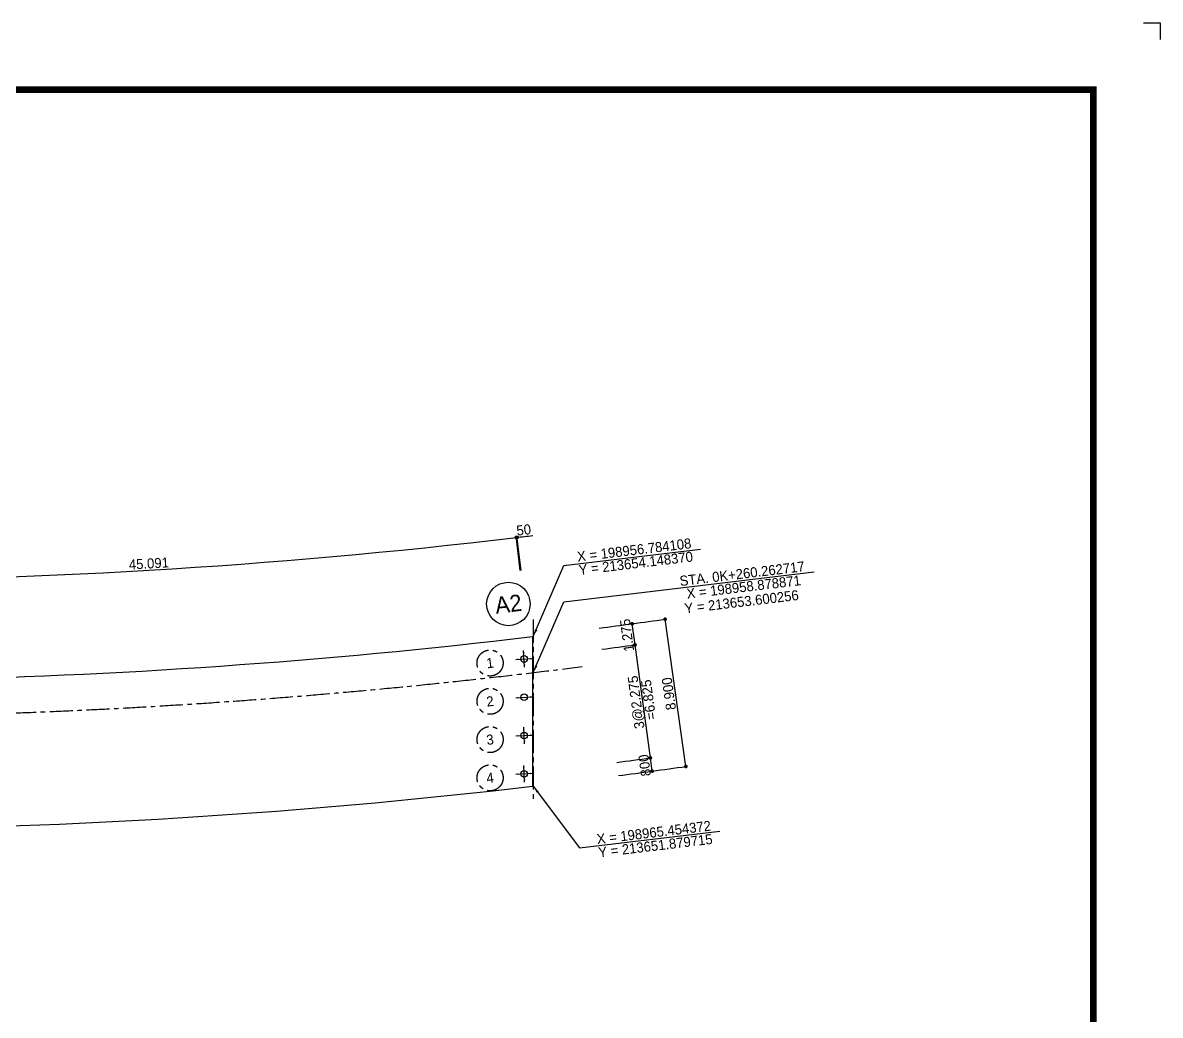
# Model space of a CAD drawing. Header units: feet. Extents: x 0 to 169200, y 0 to 119800.
# Drawn here: x 101123 to 169200, y 60400 to 119800 of the extents above; entities that cross this region are included whole.
import ezdxf
from ezdxf.enums import TextEntityAlignment as Align

# ---------------------------------------------------------------- set-up
doc = ezdxf.new("R2010")
doc.units = ezdxf.units.FT
doc.header["$LTSCALE"] = 1100
doc.header["$MEASUREMENT"] = 0
doc.linetypes.add('A-CENTR01', pattern=[2, 1.25, -0.25, 0.25, -0.25])
for name, color, linetype in [('CS-CNTL', 1, 'A-CENTR01'), ('CS-CONC-LEAN', 3, 'CONTINUOUS'), ('CS-CONC-MAJR', 4, 'CONTINUOUS'), ('CS-CONC-REFR', 4, 'A-CENTR01'), ('CS-DIML', 1, 'CONTINUOUS'), ('CS-DIMT', 3, 'CONTINUOUS'), ('CX-BORD-LIN1', 4, 'CONTINUOUS'), ('CX-BORD-LIN2', 3, 'CONTINUOUS'), ('CX-BORD-TEX2', 7, 'CONTINUOUS'), ('CX-BORD-TEX3', 6, 'CONTINUOUS'), ('CX-MISC', 2, 'CONTINUOUS'), ('CZ-TEX2', 3, 'CONTINUOUS')]:
    doc.layers.add(name, color=color, linetype=linetype)
doc.styles.add('A_STANDARD', font='')
doc.styles.add('TB_TEXT', font='')
doc.styles.add('TB_WBTXT', font='')
doc.styles.add('TB_WMTXT', font='')
doc.styles.get('A_STANDARD').set_extended_font_data('Dotum')
doc.styles.get('TB_TEXT').set_extended_font_data('DotumChe')
doc.styles.get('TB_WBTXT').set_extended_font_data('Dotum')
doc.styles.get('TB_WMTXT').set_extended_font_data('DotumChe')

# ---------------------------------------------------------------- blocks, each defined once
blk = doc.blocks.new('CXBLKA1-KHCA')
at = {"layer": 'CX-BORD-LIN1', "const_width": 2}
blk.add_lwpolyline([(796, 0), (0, 0), (0, 554), (796, 554)], close=True, dxfattribs=at)
at = {"layer": 'CX-MISC'}
blk.add_line((811, 574), (816, 574), dxfattribs=at)
blk.add_lwpolyline([(811, 574), (816, 574), (816, 569)], dxfattribs=at)
at = {"layer": 'CX-BORD-LIN1', "style": 'TB_TEXT'}
for tag, height, p in [('TR_RNUM5', 3, (285.11, 32.64)), ('TR_RDAT5', 3.5, (317.5, 33)), ('TR_DGN5', 3.5, (451.12, 33)), ('TR_CHK5', 3.5, (491.12, 33)), ('TR_APP5', 3.5, (531.12, 33)), ('TR_RNUM4', 3, (285.11, 26.64)), ('TR_RDAT4', 3.5, (317.5, 27)), ('TR_DGN4', 3.5, (451.12, 27)), ('TR_CHK4', 3.5, (491.12, 27)), ('TR_APP4', 3.5, (531.12, 27)), ('TR_RNUM3', 3, (285.11, 20.64)), ('TR_RDAT3', 3.5, (317.5, 21)), ('TR_DGN3', 3.5, (451.12, 21)), ('TR_CHK3', 3.5, (491.12, 21)), ('TR_APP3', 3.5, (531.12, 21)), ('TR_RNUM2', 3, (285.11, 14.64)), ('TR_RDAT2', 3.5, (317.5, 15)), ('TR_DGN2', 3.5, (451.12, 15)), ('TR_CHK2', 3.5, (491.12, 15)), ('TR_APP2', 3.5, (531.12, 15)), ('TR_RDAT1', 3.5, (317.5, 9)), ('TR_DGN1', 3.5, (451.12, 9)), ('TR_CHK1', 3.5, (491.12, 9)), ('TR_APP1', 3.5, (531.12, 9)), ('TR_RNUM1', 3, (285.11, 8.64))]:
    blk.add_attdef(tag, text='', height=height, dxfattribs=at).set_placement(p, align=Align.MIDDLE_CENTER)
for tag, p in [('TR_RCON5', (342.3, 33)), ('TR_RCON4', (342.3, 27)), ('TR_RCON3', (342.3, 21)), ('TR_RCON2', (342.3, 15)), ('TR_RCON1', (342.3, 9))]:
    blk.add_attdef(tag, text='', height=3.5, dxfattribs=at).set_placement(p, align=Align.MIDDLE_LEFT)
at = {"layer": 'CX-BORD-LIN2', "style": 'TB_TEXT'}
blk.add_attdef('TD_VERSION', text='', height=3, rotation=90, dxfattribs=at).set_placement((800.5, 48.01), align=Align.MIDDLE_CENTER)
at = {"layer": 'CX-BORD-TEX2', "style": 'TB_WMTXT'}
for tag, height, p in [('TB_CNAME', 5, (15.34, 531.83)), ('TB_CSCOP', 4, (16.63, 523.83))]:
    blk.add_attdef(tag, text='', height=height, dxfattribs=at).set_placement(p, align=Align.BOTTOM_LEFT)
at = {"layer": 'CX-BORD-TEX2', "style": 'TB_WBTXT'}
for tag, height, p in [('TB_MTITIL', 10, (398, 533.33)), ('TB_STITL', 7, (398, 518.33))]:
    blk.add_attdef(tag, text='', height=height, dxfattribs=at).set_placement(p, align=Align.MIDDLE_CENTER)
at = {"layer": 'CX-BORD-TEX3', "style": 'TB_TEXT'}
for tag, height, p in [('TD_LNDST', 4.5, (215, 31.5)), ('TD_DSECT', 4.5, (605.5, 31.5)), ('TD_DDIST', 4.5, (654.5, 31.5)), ('TD_DNAME_TOP', 4.5, (755, 27.96)), ('TD_CSECT', 4.5, (605.5, 22.5)), ('TD_CDIST', 4.5, (654.5, 22.5)), ('TD_DNAME_MAIN', 4.5, (755, 21.47)), ('TD_CCOMP', 4.5, (215, 13.59)), ('TD_HSCAL', 4.5, (620.88, 13.75)), ('TD_VSCAL', 4.5, (656.86, 13.75)), ('TD_DNAME_BOT', 3, (755, 15.25)), ('TD_FIELD', 4.5, (180, 5.13)), ('TD_CSTEP', 4.5, (250.74, 5.13)), ('TD_DWGCODE', 4.5, (637, 4.79)), ('TD_DWGNO', 4.5, (755, 5))]:
    blk.add_attdef(tag, text='', height=height, dxfattribs=at).set_placement(p, align=Align.MIDDLE_CENTER)
for tag, height, width, p in [('TD_DCOMP', 4.5, 0.95, (215, 22.59)), ('TD_CNAME', 5, 0.78, (65, 7.6))]:
    blk.add_attdef(tag, text='', height=height, dxfattribs=dict(at, width=width)).set_placement(p, align=Align.MIDDLE_CENTER)
blk = doc.blocks.new('CZDIMD1-2')
at = {"layer": 'CS-DIML', "const_width": 0.5}
blk.add_lwpolyline([(0.25, 0, 1), (-0.25, 0, 1)], format="xyb", close=True, dxfattribs=at)

msp = doc.modelspace()

# ---------------------------------------------------------------- linework, layer by layer
at = {"layer": 'CS-CNTL'}
msp.add_line((131677, 84080), (131678, 73103), dxfattribs=at)
msp.add_arc((86701, 458236), 380000, 265.45318, 277.24224, dxfattribs=at)
at = {"layer": 'CS-CONC-LEAN'}
for p, q in [((130632, 81694), (131630, 81753)), ((131160, 81224), (131101, 82223)), ((130632, 79403), (131630, 79462)), ((131161, 76643), (131102, 77641)), ((130632, 77113), (131631, 77172)), ((131161, 74353), (131103, 75351)), ((130633, 74823), (131631, 74881))]:
    msp.add_line(p, q, dxfattribs=at)
for centre in [(131131, 81723), (131131, 79433), (131131, 77142), (131132, 74852)]:
    msp.add_circle(centre, 200, dxfattribs=at)
for points in [[(130632, 81694), (130784, 81653), (130632, 81694), (130778, 81753)], [(131101, 82223), (131060, 82070), (131101, 82223), (131160, 82076)], [(131630, 81753), (131483, 81694), (131630, 81753), (131477, 81794)], [(131160, 81224), (131102, 81371), (131160, 81224), (131201, 81377)], [(130632, 79403), (130785, 79362), (130632, 79403), (130779, 79462)], [(131630, 79462), (131483, 79404), (131630, 79462), (131478, 79503)], [(131102, 77641), (131061, 77489), (131102, 77641), (131161, 77495)], [(130632, 77113), (130785, 77072), (130632, 77113), (130779, 77172)], [(131631, 77172), (131484, 77113), (131631, 77172), (131478, 77213)], [(131161, 76643), (131102, 76790), (131161, 76643), (131202, 76796)], [(131103, 75351), (131062, 75199), (131103, 75351), (131161, 75204)], [(131631, 74881), (131484, 74823), (131631, 74881), (131478, 74922)], [(130633, 74823), (130785, 74782), (130633, 74823), (130779, 74882)], [(131161, 74353), (131102, 74500), (131161, 74353), (131202, 74506)]]:
    msp.add_solid(points, dxfattribs=at)
at = {"layer": 'CS-CONC-MAJR'}
msp.add_line((131628, 83066), (131628, 74104), dxfattribs=at)
for radius, end in [(377850, 276.82869), (386750, 276.67094)]:
    msp.add_arc((86701, 458236), radius, 265.45318, end, dxfattribs=at)
at = {"layer": 'CS-CONC-REFR'}
for centre in [(129090, 81480), (129091, 79190), (129091, 76899), (129091, 74609)]:
    msp.add_circle(centre, 780, dxfattribs=at)
at = {"layer": 'CS-DIML'}
for p, q in [((130901, 87008), (130653, 89093)), ((130950, 87014), (130701, 89099)), ((133497, 87318), (141680, 88293)), ((131677, 83072), (133497, 87318)), ((133497, 85152), (148482, 86938)), ((131678, 80907), (133497, 85152)), ((137767, 82566), (137595, 83829)), ((140810, 75290), (139565, 84102)), ((138686, 75803), (137767, 82566)), ((138794, 75010), (138686, 75803)), ((131678, 74110), (134445, 70412)), ((134445, 70412), (142850, 71414))]:
    msp.add_line(p, q, dxfattribs=at)
for radius, start, end in [(371850, 269.99111, 276.7899), (371850, 276.7899, 276.94166), (377850, 277.43939, 277.74095), (377850, 277.74095, 278.0425), (379125, 277.43939, 277.74095), (385950, 277.43939, 277.74095), (386750, 277.43939, 277.74095), (386750, 277.74095, 278.0425)]:
    msp.add_arc((86701, 458236), radius, start, end, dxfattribs=at)
for points in [[(131677, 83072), (131918, 83448), (131677, 83072), (131783, 83506)], [(131678, 80907), (131918, 81283), (131678, 80907), (131784, 81340)], [(131678, 74110), (131883, 73714), (131678, 74110), (132000, 73802)]]:
    msp.add_solid(points, dxfattribs=at)
at = {"layer": 'CZ-TEX2'}
msp.add_circle((130187, 85014), 1300, dxfattribs=at)

# ---------------------------------------------------------------- block references
at = {"layer": 'CS-DIML', "xscale": 220.0000000000013, "yscale": 220.0000000000013, "zscale": 220.0000000000013, "rotation": 165.3416299999998}
for p in [(130664, 88994), (130664, 88994), (130713, 89000), (137595, 83829), (139565, 84102), (137767, 82566), (137767, 82566), (138686, 75803), (138686, 75803), (138794, 75010), (140810, 75290)]:
    msp.add_blockref('CZDIMD1-2', p, dxfattribs=at)
at = {"layer": 'CX-MISC', "xscale": 200, "yscale": 200, "zscale": 200}
msp.add_blockref('CXBLKA1-KHCA', (6000, 5000), dxfattribs=at)

# ---------------------------------------------------------------- texts
at = {"layer": 'CS-CONC-REFR', "style": 'A_STANDARD'}
for s, p in [('1', (129126, 81182)), ('2', (129126, 78892)), ('3', (129126, 76601)), ('4', (129127, 74311))]:
    msp.add_text(s, height=600, rotation=366.79744, dxfattribs=at).set_placement(p, align=Align.CENTER)
at = {"layer": 'CS-DIMT', "style": 'A_STANDARD'}
for s, rotation, p in [('50', 366.86578, (131141, 89152)), ('X = 198956.784108', 6.79744, (137752, 87950)), ('Y = 213654.148370', 366.79744, (137846, 87155)), ('45.091', 363.39051, (108687, 87137)), ('STA. 0K+260.262717', 366.79744, (144210, 86530)), ('X = 198958.878871', 366.79744, (144304, 85736)), ('Y = 213653.600256', 366.79744, (144178, 84852)), ('1.275', 457.74095, (137582, 83184)), ('3@2.275', 457.74095, (138127, 79171)), ('=6.825', 457.74095, (138872, 79320)), ('8.900', 458.0425, (140088, 79682)), ('800', 457.74095, (138639, 75393)), ('X = 198965.454372', 6.79744, (138927, 71047)), ('Y = 213651.879715', 366.79744, (139021, 70252))]:
    msp.add_text(s, height=600, rotation=rotation, dxfattribs=at).set_placement(p, align=Align.CENTER)
at = {"layer": 'CZ-TEX2', "style": 'A_STANDARD'}
msp.add_text('A2', height=1000, rotation=366.79744, dxfattribs=at).set_placement((130247, 84518), align=Align.CENTER)

doc.saveas('drawing.dxf')
